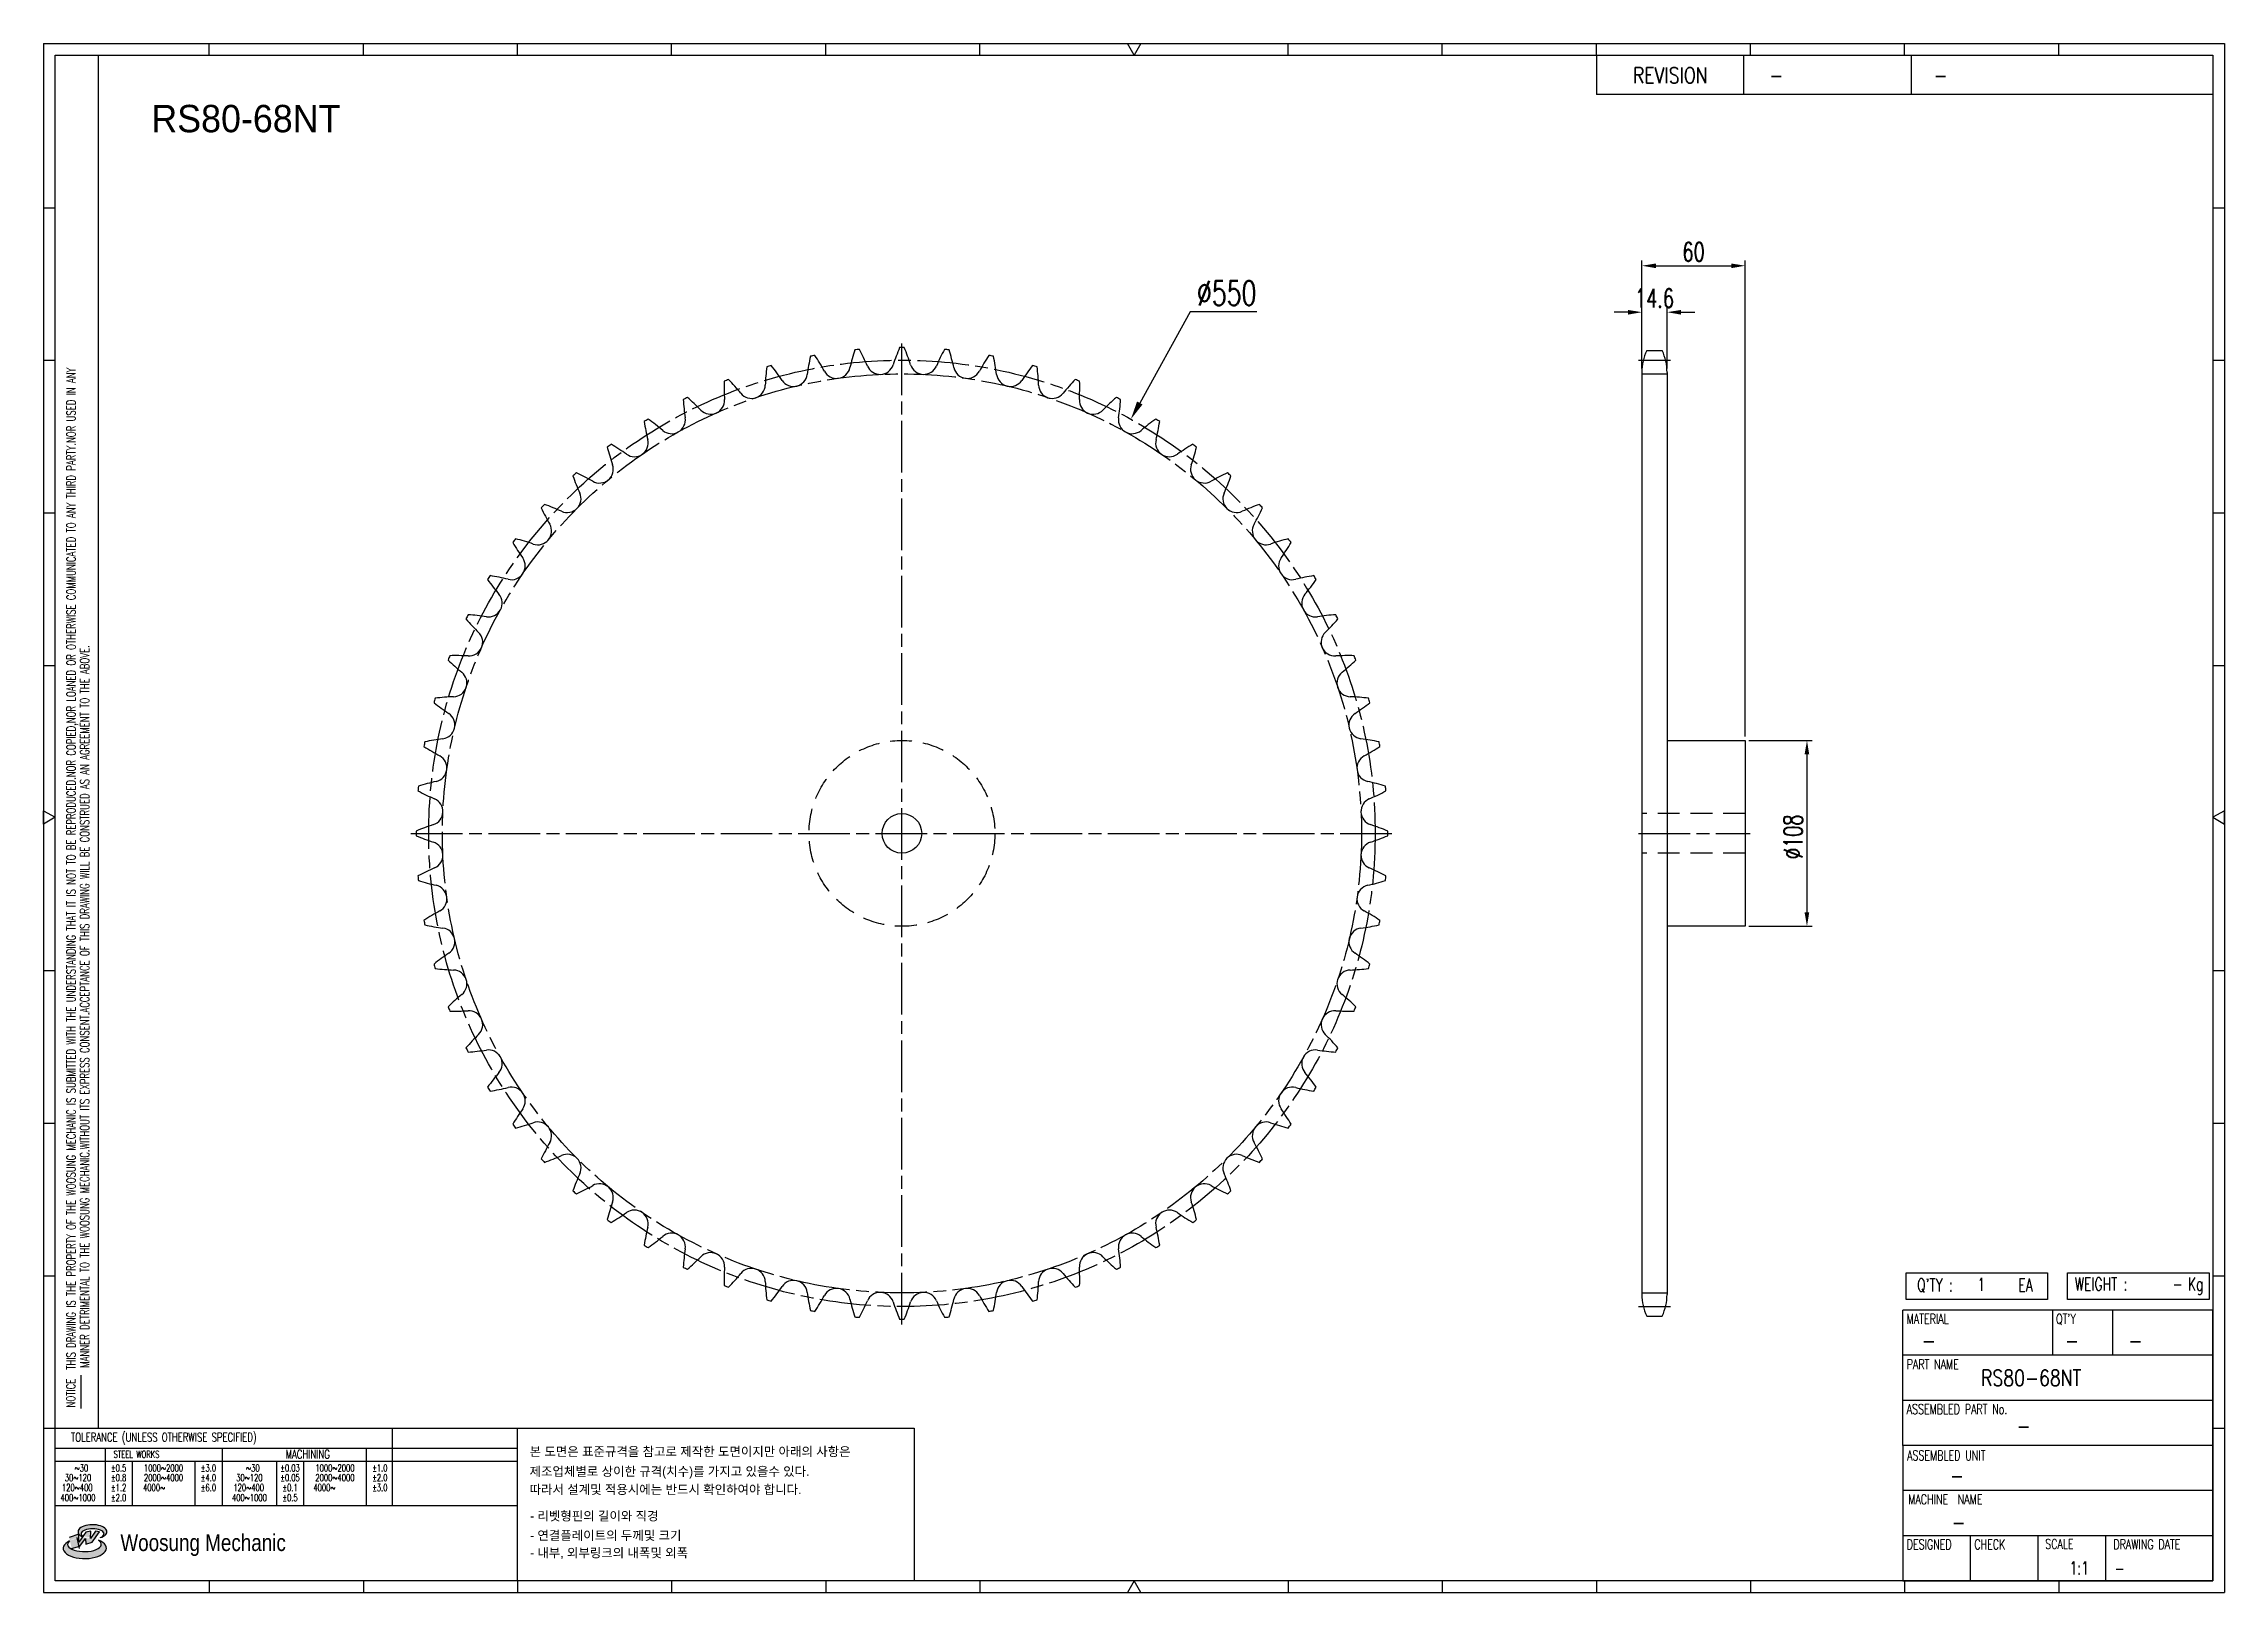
# Model space of a CAD drawing. Header units: millimetres. Extents: x 26814 to 28081, y 33 to 933.
import ezdxf
from ezdxf.enums import TextEntityAlignment as Align

# ---------------------------------------------------------------- set-up
doc = ezdxf.new("R2010")
doc.units = ezdxf.units.MM
for name, pattern in [('AM_ISO08W050', [18, 12, -1.5, 3, -1.5]), ('AM_ISO08W050x2', [9, 6, -0.75, 1.5, -0.75]), ('HIDDEN', [9.525, 6.35, -3.175])]:
    doc.linetypes.add(name, pattern=pattern)
doc.layers.get('Defpoints').update_dxf_attribs({"color": 80})
doc.layers.add('CL2', color=4, linetype='AM_ISO08W050', lineweight=25)
for name, color, linetype in [('HL', 2, 'HIDDEN'), ('LOGO', 7, 'Continuous'), ('S-DIM', 7, 'Continuous'), ('TITLE', 7, 'Continuous')]:
    doc.layers.add(name, color=color, linetype=linetype)
doc.styles.add('HAN', font='ROMANS.shx', dxfattribs={"width": 0.7, "bigfont": 'whgtxt.shx'})
doc.styles.add('HKD_ST2', font='romans.shx', dxfattribs={"width": 0.7, "height": 4, "bigfont": '@extfont2.shx'})
doc.styles.add('HSG', font='SIMPLEX.shx', dxfattribs={"width": 0.7, "bigfont": 'HSG.shx'})
doc.styles.add('MtXpl_', font='Gulim.ttf')
doc.styles.add('SLDTEXTSTYLE4', font='arial.ttf', dxfattribs={"width": 0.8})
doc.dimstyles.new('APP23', dxfattribs={"dimscale": 4.5, "dimtxt": 2.4, "dimasz": 1.8, "dimexe": 0.7, "dimexo": 0.5, "dimgap": 0.6, "dimtad": 1, "dimtoh": 1, "dimdec": 1, "dimrnd": 0.01, "dimzin": 9, "dimdsep": 46, "dimtxsty": 'HSG', "dimcen": 0, "dimclrd": 1, "dimclre": 1, "dimclrt": 256, "dimazin": 2, "dimtp": 1, "dimtm": 1, "dimtfac": 0.5, "dimtdec": 1, "dimtix": 1, "dimtofl": 0, "dimtmove": 0, "dimatfit": 3, "dimfxl": 0, "dimtvp": 1, "dimtolj": 2, "dimlwd": -1, "dimlwe": -1, "dimarcsym": 0})
doc.dimstyles.new('APP28', dxfattribs={"dimscale": 6, "dimtxt": 2.4, "dimasz": 1.8, "dimexe": 0.7, "dimexo": 0.5, "dimgap": 0.6, "dimtad": 1, "dimtoh": 1, "dimdec": 1, "dimrnd": 0.01, "dimzin": 9, "dimdsep": 46, "dimtxsty": 'HSG', "dimcen": 0, "dimclrd": 1, "dimclre": 1, "dimclrt": 256, "dimazin": 2, "dimtp": 1, "dimtm": 1, "dimtfac": 0.5, "dimtdec": 1, "dimtofl": 0, "dimtmove": 0, "dimatfit": 3, "dimfxl": 0, "dimtvp": 1, "dimtolj": 2, "dimlwd": -1, "dimlwe": -1, "dimarcsym": 0})

# ---------------------------------------------------------------- blocks, each defined once
blk = doc.blocks.new('MASTER')
at = {"layer": 'LOGO'}
h = blk.add_hatch(color=10, dxfattribs=at)
h.paths.add_polyline_path([(1.544, 35.177), (1.554, 34.966), (1.779, 35.034), (2.054, 35.422), (1.908, 35.446), (1.728, 35.167), (1.741, 35.439), (1.547, 35.405), (1.292, 35.041), (1.295, 35.33), (0.943, 35.208), (1.03, 34.8), (1.336, 34.885)])
edge = h.paths.add_edge_path()
edge.add_ellipse((1.795, 35.421), major_axis=(-0.53, 0), ratio=0.487785, start_angle=122.36065, end_angle=403.39574)
edge.add_line((1.411, 35.244), (1.419, 35.261))
edge.add_ellipse((1.798, 35.344), major_axis=(-0.423, 0), ratio=0.444396, start_angle=131.58977, end_angle=386.19408, ccw=False)
edge = h.paths.add_edge_path()
edge.add_ellipse((1.512, 34.815), major_axis=(-0.793, 0), ratio=0.480113, start_angle=314.67633, end_angle=590.85213)
edge.add_ellipse((1.501, 34.958), major_axis=(-0.62, 0), ratio=0.43311, start_angle=331.7024, end_angle=574.42495, ccw=False)
at = {"color": 140}
for p, q in [((0, 90.118), (80.15, 90.118)), ((0, 90.118), (0, 33.191)), ((80.15, 90.118), (80.15, 33.191)), ((57.068, 89.693), (57.068, 88.246)), ((62.47, 89.693), (62.47, 88.246)), ((68.635, 89.693), (68.635, 88.246)), ((79.725, 88.246), (57.068, 88.246)), ((68.449, 43.961), (68.449, 44.936)), ((68.449, 44.936), (73.654, 44.936)), ((73.654, 44.936), (73.654, 43.961)), ((74.39, 43.961), (74.39, 44.936)), ((74.39, 44.936), (79.595, 44.936)), ((79.595, 44.936), (79.595, 43.961)), ((68.336, 38.59), (68.336, 43.563)), ((79.725, 43.563), (68.336, 43.563)), ((73.654, 43.961), (68.449, 43.961)), ((73.827, 43.563), (73.827, 41.905)), ((79.595, 43.961), (74.39, 43.961)), ((76.037, 43.563), (76.037, 41.905)), ((79.725, 38.59), (79.725, 43.563)), ((79.725, 41.905), (68.336, 41.905)), ((79.725, 40.248), (68.336, 40.248)), ((68.336, 38.59), (68.336, 33.616)), ((79.725, 38.59), (68.336, 38.59)), ((79.725, 33.616), (79.725, 38.59)), ((79.725, 36.932), (68.336, 36.932)), ((79.725, 35.274), (68.336, 35.274)), ((70.822, 33.616), (70.822, 35.274)), ((73.309, 33.616), (73.309, 35.274)), ((75.796, 33.616), (75.796, 35.274)), ((0, 33.191), (80.15, 33.191)), ((68.336, 33.616), (79.725, 33.616))]:
    blk.add_line(p, q, dxfattribs=at)
for p, q in [((6.089, 89.693), (6.089, 90.118)), ((11.753, 89.693), (11.753, 90.118)), ((17.418, 89.693), (17.418, 90.118)), ((23.082, 89.693), (23.082, 90.118)), ((28.746, 89.693), (28.746, 90.118)), ((34.411, 89.693), (34.411, 90.118)), ((45.739, 89.693), (45.739, 90.118)), ((51.404, 89.693), (51.404, 90.118)), ((57.068, 89.693), (57.068, 90.118)), ((62.732, 89.693), (62.732, 90.118)), ((68.397, 89.693), (68.397, 90.118)), ((74.061, 89.693), (74.061, 90.118)), ((0, 84.085), (0.425, 84.085)), ((79.725, 84.085), (80.15, 84.085)), ((0, 78.478), (0.425, 78.478)), ((79.725, 78.478), (80.15, 78.478)), ((0, 72.87), (0.425, 72.87)), ((79.725, 72.87), (80.15, 72.87)), ((0, 67.262), (0.425, 67.262)), ((79.725, 67.262), (80.15, 67.262)), ((0, 56.047), (0.425, 56.047)), ((79.725, 56.047), (80.15, 56.047)), ((0, 50.439), (0.425, 50.439)), ((79.725, 50.439), (80.15, 50.439)), ((0, 44.832), (0.425, 44.832)), ((79.725, 44.832), (80.15, 44.832)), ((1.377, 39.947), (1.377, 41.174)), ((0, 39.224), (0.425, 39.224)), ((79.725, 39.224), (80.15, 39.224)), ((6.089, 33.616), (6.089, 33.191)), ((11.753, 33.616), (11.753, 33.191)), ((17.418, 33.616), (17.418, 33.191)), ((23.082, 33.616), (23.082, 33.191)), ((28.746, 33.616), (28.746, 33.191)), ((34.411, 33.616), (34.411, 33.191)), ((45.739, 33.616), (45.739, 33.191)), ((51.404, 33.616), (51.404, 33.191)), ((57.068, 33.616), (57.068, 33.191)), ((62.732, 33.616), (62.732, 33.191)), ((68.397, 33.616), (68.397, 33.191)), ((74.061, 33.616), (74.061, 33.191))]:
    blk.add_line(p, q)
at = {"color": 2}
for p, q in [((2.017, 39.224), (2.017, 89.693)), ((0.425, 39.224), (17.418, 39.224)), ((0.425, 38.487), (17.418, 38.487)), ((2.257, 38.487), (2.257, 36.382)), ((6.557, 38.5), (6.557, 36.382)), ((11.857, 38.487), (11.857, 36.382)), ((12.816, 39.224), (12.816, 36.382)), ((17.418, 33.616), (17.418, 39.224)), ((0.425, 38.012), (17.418, 38.012)), ((3.257, 38.012), (3.257, 36.382)), ((5.557, 38.012), (5.557, 36.382)), ((8.557, 38.012), (8.557, 36.382)), ((9.557, 38.026), (9.557, 36.382)), ((0.425, 36.382), (17.418, 36.382))]:
    blk.add_line(p, q, dxfattribs=at)
for points in [[(40.075, 89.693), (39.83, 90.118), (40.32, 90.118)], [(0.425, 61.679), (0, 61.433), (0, 61.924)], [(79.725, 61.679), (80.15, 61.433), (80.15, 61.924)], [(40.075, 33.616), (39.83, 33.191), (40.32, 33.191)]]:
    blk.add_lwpolyline(points, close=True)
at = {"color": 140}
blk.add_lwpolyline([(0.425, 89.693), (79.725, 89.693), (79.725, 33.616), (0.425, 33.616)], close=True, dxfattribs=at)
at = {"layer": 'LOGO'}
for p, q in [((1.295, 35.33), (0.943, 35.208)), ((1.547, 35.405), (1.292, 35.041)), ((1.292, 35.041), (1.295, 35.33)), ((1.741, 35.439), (1.547, 35.405)), ((1.908, 35.446), (1.728, 35.167)), ((1.728, 35.167), (1.741, 35.439)), ((1.779, 35.034), (2.054, 35.422)), ((2.054, 35.422), (1.908, 35.446)), ((1.03, 34.8), (1.336, 34.885)), ((1.224, 35.208), (1.311, 34.8)), ((1.224, 35.208), (1.224, 35.208)), ((1.336, 34.885), (1.544, 35.177)), ((1.419, 35.261), (1.411, 35.244)), ((1.544, 35.177), (1.554, 34.966)), ((1.554, 34.966), (1.779, 35.034))]:
    blk.add_line(p, q, dxfattribs=at)
for centre, major_axis, ratio, start_param, end_param in [((1.795, 35.421), (-0.53, 0), 0.487785, 2.135596, 7.040584), ((1.798, 35.344), (-0.423, 0), 0.444396, 2.296675, 6.740358), ((1.512, 34.815), (-0.793, 0), 0.480113, 5.492138, 10.312315), ((1.501, 34.958), (-0.62, 0), 0.43311, 5.789299, 10.025607)]:
    blk.add_ellipse(centre, major_axis=major_axis, ratio=ratio, start_param=start_param, end_param=end_param, dxfattribs=at)
for s, height, style, width, p in [('REVISION', 0.5806, 'HAN', 0.8, (58.415, 88.664)), ('-', 0.581, 'HAN', 0.8, (63.426, 88.664)), ('-', 0.581, 'HAN', 0.8, (69.468, 88.664)), ("Q'TY : ", 0.4746, 'HKD_ST2', 0.7, (68.857, 44.253)), ('1', 0.475, 'HKD_ST2', 0.7, (71.071, 44.275)), ('EA', 0.4746, 'HKD_ST2', 0.7, (72.578, 44.253)), ('WEIGHT : ', 0.4746, 'HKD_ST2', 0.7, (74.65, 44.286)), ('Kg', 0.4746, 'HKD_ST2', 0.7, (78.807, 44.286)), ('-', 0.581, 'HAN', 0.8, (69.029, 42.157)), ('-', 0.581, 'HAN', 0.8, (74.289, 42.157)), ('-', 0.581, 'HAN', 0.8, (76.623, 42.157)), ('-', 0.581, 'HAN', 0.8, (72.515, 39.013)), ('-', 0.581, 'HAN', 0.8, (70.067, 37.189)), ('-', 0.581, 'HAN', 0.8, (70.126, 35.48)), ('1:1', 0.4746, 'HKD_ST2', 0.7, (74.458, 33.848)), ('-', 0.475, 'HKD_ST2', 0.7, (76.112, 33.837))]:
    blk.add_text(s, height=height, dxfattribs=dict(style=style, width=width)).set_placement(p)
at = {"color": 6, "style": 'HKD_ST2', "width": 0.7}
for s, p in [(' THIS DRAWING IS THE PROPERTY OF THE WOOSUNG MECHANIC IS SUBMITTED WITH THE UNDERSTANDING THAT IT IS NOT TO BE REPRODUCED.NOR COPIED,NOR LOANED OR OTHERWISE COMMUNICATED TO ANY THIRD PARTY.NOR USED IN ANY', (1.173, 41.217)), ('MANNER DETRIMENTAL TO THE WOOSUNG MECHANIC.WITHOUT ITS EXPRESS CONSENT.ACCEPTANCE OF THIS DRAWING WILL BE CONSTRUED AS AN AGREEMENT TO THE ABOVE.', (1.672, 41.447))]:
    blk.add_text(s, height=0.326266, rotation=90, dxfattribs=at).set_placement(p)
at = {"style": 'HKD_ST2', "width": 0.7}
blk.add_text('-', height=0.475, dxfattribs=at).set_placement((78.613, 44.286), align=Align.RIGHT)
at = {"color": 254, "style": 'HKD_ST2', "width": 0.7}
for s, height, p in [('MATERIAL', 0.3651, (68.474, 43.425)), ("QT'Y", 0.3651, (73.965, 43.425)), ('PART NAME', 0.3651, (68.474, 41.756)), ('ASSEMBLED PART No.', 0.36511, (68.474, 40.109)), ('ASSEMBLED UNIT', 0.36511, (68.49, 38.408)), ('MACHINE  NAME', 0.36511, (68.532, 36.794)), ('DESIGNED', 0.3651, (68.474, 35.136)), ('CHECK', 0.3651, (70.961, 35.136)), ('SCALE', 0.3651, (73.566, 35.153)), ('DRAWING DATE', 0.36511, (76.071, 35.141))]:
    blk.add_text(s, height=height, dxfattribs=at).set_placement(p, align=Align.TOP_LEFT)
at = {"style": 'HKD_ST2', "width": 0.7}
blk.add_text('NOTICE', height=0.3263, rotation=90, dxfattribs=at).set_placement((1.163, 39.988))
blk.add_text('TOLERANCE (UNLESS OTHERWISE SPECIFIED)', height=0.32627, dxfattribs=at).set_placement((4.417, 38.896), align=Align.MIDDLE_CENTER)
at = {"color": 4, "style": 'HKD_ST2', "width": 0.7}
for s, height, p in [('%%12630', 0.261, (1.389, 37.762)), ('1000%%1262000', 0.26101, (4.407, 37.762)), ('%%12630', 0.261, (7.689, 37.762)), ('1000%%1262000', 0.26101, (10.707, 37.762)), ('120%%126400', 0.26101, (1.237, 37.045)), ('30%%126120', 0.261, (1.263, 37.411)), ('4000%%126', 0.261, (4.061, 37.045)), ('2000%%1264000', 0.26101, (4.407, 37.411)), ('120%%126400', 0.26101, (7.537, 37.045)), ('30%%126120', 0.261, (7.563, 37.411)), ('4000%%126', 0.261, (10.321, 37.045)), ('2000%%1264000', 0.26101, (10.707, 37.411)), ('400%%1261000', 0.26101, (1.263, 36.67)), ('400%%1261000', 0.26101, (7.563, 36.67))]:
    blk.add_text(s, height=height, dxfattribs=at).set_placement(p, align=Align.MIDDLE_CENTER)
for s, height, p in [('%%P0.5', 0.261, (2.757, 37.762)), ('STEEL WORKS', 0.26101, (3.416, 38.268)), ('%%P3.0', 0.261, (6.057, 37.762)), ('%%P0.03', 0.261, (9.057, 37.762)), ('MACHINING', 0.3263, (9.707, 38.27)), ('%%P1.0', 0.261, (12.357, 37.762)), ('%%P0.8', 0.261, (2.757, 37.411)), ('%%P1.2', 0.261, (2.757, 37.045)), ('%%P4.0', 0.261, (6.057, 37.411)), ('%%P6.0', 0.261, (6.057, 37.045)), ('%%P0.05', 0.261, (9.057, 37.411)), ('%%P0.1', 0.261, (9.057, 37.045)), ('%%P2.0', 0.261, (12.357, 37.411)), ('%%P3.0', 0.261, (12.357, 37.045)), ('%%P2.0', 0.261, (2.757, 36.67)), ('%%P0.5', 0.261, (9.057, 36.67))]:
    blk.add_text(s, height=height, dxfattribs=at).set_placement(p, align=Align.MIDDLE)
at = {"color": 1, "style": 'SLDTEXTSTYLE4', "width": 0.8}
blk.add_text('Woosung Mechanic', height=0.61957, dxfattribs=at).set_placement((2.822, 34.711))
blk = doc.blocks.new('*D3')
at = {"layer": 'Defpoints', "color": 0, "transparency": 16777216}
for p in [(27757.6, 776.6), (27743, 741.6), (27757.6, 741.6)]:
    blk.add_point(p, dxfattribs=at)
at = {"layer": 'S-DIM', "color": 1, "transparency": 16777216}
for p, q in [((27734.9, 776.6), (27726.8, 776.6)), ((27743, 743.9), (27743, 779.7)), ((27757.6, 743.9), (27757.6, 779.7)), ((27765.7, 776.6), (27773.8, 776.6))]:
    blk.add_line(p, q, dxfattribs=at)
for points in [[(27734.9, 777.9), (27734.9, 775.2), (27743, 776.6)], [(27765.7, 777.9), (27765.7, 775.2), (27757.6, 776.6)]]:
    blk.add_solid(points, dxfattribs=at)
at = {"layer": 'S-DIM', "transparency": 16777216, "insert": (27750.3, 784.7), "char_height": 10.8, "attachment_point": 5, "style": 'HSG'}
blk.add_mtext('\\A2;14.6', dxfattribs=at)
blk = doc.blocks.new('*D4')
at = {"layer": 'Defpoints', "color": 0, "transparency": 16777216}
for p in [(27803, 803.6), (27743, 741.6), (27803, 527.7)]:
    blk.add_point(p, dxfattribs=at)
at = {"layer": 'S-DIM', "color": 1, "transparency": 16777216}
for p, q in [((27743, 743.9), (27743, 806.7)), ((27751.1, 803.6), (27794.9, 803.6)), ((27803, 530), (27803, 806.7))]:
    blk.add_line(p, q, dxfattribs=at)
for points in [[(27751.1, 804.9), (27751.1, 802.2), (27743, 803.6)], [(27794.9, 804.9), (27794.9, 802.2), (27803, 803.6)]]:
    blk.add_solid(points, dxfattribs=at)
at = {"layer": 'S-DIM', "transparency": 16777216, "insert": (27773, 811.7), "char_height": 10.8, "attachment_point": 5, "style": 'HSG'}
blk.add_mtext('\\A2;60', dxfattribs=at)
blk = doc.blocks.new('*D5')
at = {"layer": 'Defpoints', "color": 0, "transparency": 16777216}
for p in [(27446, 714.4), (27180, 233)]:
    blk.add_point(p, dxfattribs=at)
at = {"layer": 'S-DIM', "color": 1, "transparency": 16777216}
for p, q in [((27480.5, 776.9), (27451.2, 723.8)), ((27519.2, 776.9), (27480.5, 776.9))]:
    blk.add_line(p, q, dxfattribs=at)
blk.add_solid([(27449.6, 724.7), (27452.8, 723), (27446, 714.4)], dxfattribs=at)
at = {"layer": 'S-DIM', "transparency": 16777216, "insert": (27501.7, 787.7), "char_height": 14.4, "attachment_point": 5, "style": 'HSG'}
blk.add_mtext('\\A2;∅550', dxfattribs=at)
blk = doc.blocks.new('*D2')
at = {"layer": 'Defpoints', "color": 0, "transparency": 16777216}
for p in [(27803, 527.7), (27803, 419.7), (27838.9, 419.7)]:
    blk.add_point(p, dxfattribs=at)
at = {"layer": 'S-DIM', "color": 1, "transparency": 16777216}
for p, q in [((27805.2, 527.7), (27842, 527.7)), ((27838.9, 519.6), (27838.9, 427.8)), ((27805.2, 419.7), (27842, 419.7))]:
    blk.add_line(p, q, dxfattribs=at)
for points in [[(27837.5, 519.6), (27840.2, 519.6), (27838.9, 527.7)], [(27837.5, 427.8), (27840.2, 427.8), (27838.9, 419.7)]]:
    blk.add_solid(points, dxfattribs=at)
at = {"layer": 'S-DIM', "transparency": 16777216, "insert": (27830.8, 471.7), "char_height": 10.8, "attachment_point": 5, "rotation": 90, "style": 'HSG'}
blk.add_mtext('\\A2;%%c108', dxfattribs=at)

msp = doc.modelspace()

# ---------------------------------------------------------------- linework, layer by layer
for p, q in [((27745.78, 754.3), (27754.78, 754.3)), ((27742.98, 741.6), (27742.98, 205.81)), ((27757.58, 741.6), (27757.58, 205.81)), ((27757.58, 527.71), (27802.98, 527.71)), ((27802.98, 527.71), (27802.98, 419.71)), ((27802.98, 419.71), (27757.58, 419.71)), ((27745.78, 193.11), (27754.78, 193.11))]:
    msp.add_line(p, q)
at = {"color": 140}
msp.add_lwpolyline([(27089.59, 128), (27320.11, 128), (27320.11, 39.33), (27089.59, 39.33)], close=True, dxfattribs=at)
msp.add_circle((27312.97, 473.71), 11.5)
for centre, radius, start, end in [((27390.21, 723.19), 133.39, 167.98429, 172.57353), ((27312.97, 473.71), 282.32, 100.3102, 100.86627), ((27150.81, 678.44), 133.39, 28.60294, 33.19218), ((27412.9, 715), 133.39, 162.69017, 167.27941), ((27312.97, 473.71), 282.32, 95.01608, 95.57215), ((27170.39, 692.53), 133.39, 23.30882, 27.89806), ((27434.74, 704.75), 133.39, 157.39605, 161.98529), ((27312.97, 473.71), 282.32, 89.72196, 90.27804), ((27191.19, 704.75), 133.39, 18.01471, 22.60395), ((27455.54, 692.53), 133.39, 152.10194, 156.69118), ((27312.97, 473.71), 282.32, 84.42785, 84.98392), ((27213.03, 715), 133.39, 12.72059, 17.30983), ((27475.12, 678.44), 133.39, 146.80782, 151.39706), ((27312.97, 473.71), 282.32, 79.13373, 79.6898), ((27235.72, 723.19), 133.39, 7.42647, 12.01571), ((27773.18, 741.6), 30.2, 155.13196, 180), ((27727.38, 741.6), 30.2, 0, 24.86804), ((27343.06, 733.14), 133.39, 178.57252, 183.16176), ((27312.97, 473.71), 282.32, 110.89843, 111.45451), ((27115.95, 645.16), 133.39, 39.19118, 43.78042), ((27366.87, 729.25), 133.39, 173.27841, 177.86765), ((27312.97, 473.71), 282.32, 105.60432, 106.16039), ((27132.61, 662.6), 133.39, 33.89706, 38.4863), ((27249.99, 741.47), 8.02, 213.89706, 352.57353), ((27274.96, 746.14), 8.02, 208.60294, 347.27941), ((27300.26, 748.48), 8.02, 203.30882, 341.98529), ((27325.67, 748.48), 8.02, 198.01471, 336.69118), ((27350.97, 746.14), 8.02, 192.72059, 331.39706), ((27375.94, 741.47), 8.02, 187.42647, 326.10294), ((27493.32, 662.6), 133.39, 141.5137, 146.10294), ((27312.97, 473.71), 282.32, 73.83961, 74.39568), ((27259.07, 729.25), 133.39, 2.13235, 6.72159), ((27509.98, 645.16), 133.39, 136.21958, 140.80882), ((27312.97, 473.71), 282.32, 68.54549, 69.10157), ((27282.88, 733.14), 133.39, 356.83824, 1.42748), ((27312.97, 473.71), 282.32, 116.19255, 116.74862), ((27318.99, 734.81), 133.39, 183.86664, 188.45588), ((27100.97, 626.25), 133.39, 44.48529, 49.07453), ((27201.86, 725.34), 8.02, 224.48529, 3.16176), ((27225.55, 734.52), 8.02, 219.19118, 357.86765), ((27400.38, 734.52), 8.02, 182.13235, 320.80882), ((27424.07, 725.34), 8.02, 176.83824, 315.51471), ((27524.96, 626.25), 133.39, 130.92547, 135.51471), ((27312.97, 473.71), 282.32, 63.25138, 63.80745), ((27306.94, 734.81), 133.39, 351.54412, 356.13336), ((27312.97, 473.71), 282.32, 121.48667, 122.04274), ((27294.87, 734.25), 133.39, 189.16076, 193.75), ((27087.8, 606.04), 133.39, 49.77941, 54.36865), ((27179.12, 714.01), 8.02, 229.77941, 8.45588), ((27446.82, 714.01), 8.02, 171.54412, 310.22059), ((27538.13, 606.04), 133.39, 125.63135, 130.22059), ((27312.97, 473.71), 282.32, 57.95726, 58.51333), ((27331.06, 734.25), 133.39, 346.25, 350.83924), ((27312.97, 473.71), 282.32, 126.78079, 127.33686), ((27270.91, 731.47), 133.39, 194.45488, 199.04412), ((27076.55, 584.7), 133.39, 55.07353, 59.66277), ((27157.51, 700.64), 8.02, 235.07353, 13.75), ((27468.42, 700.64), 8.02, 166.25, 304.92647), ((27549.38, 584.7), 133.39, 120.33723, 124.92647), ((27355.02, 731.47), 133.39, 340.95588, 345.54512), ((27312.97, 473.71), 282.32, 52.66314, 53.21921), ((27137.24, 685.33), 8.02, 240.36765, 19.04412), ((27488.69, 685.33), 8.02, 160.95588, 299.63235), ((27312.97, 473.71), 282.32, 132.0749, 132.63098), ((27247.31, 726.49), 133.39, 199.74899, 204.33824), ((27067.32, 562.41), 133.39, 60.36765, 64.95689), ((27558.61, 562.41), 133.39, 115.04311, 119.63235), ((27378.63, 726.49), 133.39, 335.66176, 340.25101), ((27312.97, 473.71), 282.32, 47.36902, 47.9251), ((27312.97, 473.71), 282.32, 137.36902, 137.9251), ((27224.26, 719.35), 133.39, 205.04311, 209.63235), ((27060.18, 539.36), 133.39, 65.66176, 70.25101), ((27118.46, 668.21), 8.02, 245.66176, 24.33824), ((27507.47, 668.21), 8.02, 155.66176, 294.33824), ((27565.75, 539.36), 133.39, 109.74899, 114.33824), ((27401.67, 719.35), 133.39, 330.36765, 334.95689), ((27312.97, 473.71), 282.32, 42.0749, 42.63098), ((27101.35, 649.43), 8.02, 250.95588, 29.63235), ((27524.59, 649.43), 8.02, 150.36765, 289.04412), ((27086.03, 629.16), 8.02, 256.25, 34.92647), ((27312.97, 473.71), 282.32, 142.66314, 143.21921), ((27201.98, 710.12), 133.39, 210.33723, 214.92647), ((27055.2, 515.76), 133.39, 70.95588, 75.54512), ((27570.73, 515.76), 133.39, 104.45488, 109.04412), ((27539.9, 629.16), 8.02, 145.07353, 283.75), ((27423.96, 710.12), 133.39, 325.07353, 329.66277), ((27312.97, 473.71), 282.32, 36.78079, 37.33686), ((27312.97, 473.71), 282.32, 147.95726, 148.51333), ((27180.64, 698.87), 133.39, 215.63135, 220.22059), ((27052.42, 491.8), 133.39, 76.25, 80.83924), ((27573.51, 491.8), 133.39, 99.16076, 103.75), ((27445.3, 698.87), 133.39, 319.77941, 324.36865), ((27312.97, 473.71), 282.32, 31.48667, 32.04274), ((27072.66, 607.56), 8.02, 261.54412, 40.22059), ((27553.27, 607.56), 8.02, 139.77941, 278.45588), ((27312.97, 473.71), 282.32, 153.25138, 153.80745), ((27160.43, 685.7), 133.39, 220.92547, 225.51471), ((27051.87, 467.68), 133.39, 81.54412, 86.13336), ((27574.07, 467.68), 133.39, 93.86664, 98.45588), ((27465.51, 685.7), 133.39, 314.48529, 319.07453), ((27312.97, 473.71), 282.32, 26.19255, 26.74862), ((27061.33, 584.81), 8.02, 266.83824, 45.51471), ((27564.6, 584.81), 8.02, 134.48529, 273.16176), ((27312.97, 473.71), 282.32, 158.54549, 159.10157), ((27141.52, 670.72), 133.39, 226.21958, 230.80882), ((27053.54, 443.62), 133.39, 86.83824, 91.42748), ((27572.4, 443.62), 133.39, 88.57252, 93.16176), ((27484.42, 670.72), 133.39, 309.19118, 313.78042), ((27312.97, 473.71), 282.32, 20.89843, 21.45451), ((27052.16, 561.12), 8.02, 272.13235, 50.80882), ((27573.78, 561.12), 8.02, 129.19118, 267.86765), ((27312.97, 473.71), 282.32, 163.83961, 164.39568), ((27124.07, 654.06), 133.39, 231.5137, 236.10294), ((27057.42, 419.81), 133.39, 92.13235, 96.72159), ((27568.52, 419.81), 133.39, 83.27841, 87.86765), ((27501.86, 654.06), 133.39, 303.89706, 308.4863), ((27312.97, 473.71), 282.32, 15.60432, 16.16039), ((27045.2, 536.68), 8.02, 277.42647, 56.10294), ((27580.73, 536.68), 8.02, 123.89706, 262.57353), ((27312.97, 473.71), 282.32, 169.13373, 169.6898), ((27108.23, 635.86), 133.39, 236.80782, 241.39706), ((27063.48, 396.46), 133.39, 97.42647, 102.01571), ((27562.45, 396.46), 133.39, 77.98429, 82.57353), ((27517.7, 635.86), 133.39, 298.60294, 303.19218), ((27312.97, 473.71), 282.32, 10.3102, 10.86627), ((27040.53, 511.71), 8.02, 282.72059, 61.39706), ((27585.4, 511.71), 8.02, 118.60294, 257.27941), ((27312.97, 473.71), 282.32, 174.42785, 174.98392), ((27094.15, 616.28), 133.39, 242.10194, 246.69118), ((27071.67, 373.77), 133.39, 102.72059, 107.30983), ((27554.26, 373.77), 133.39, 72.69017, 77.27941), ((27531.79, 616.28), 133.39, 293.30882, 297.89806), ((27312.97, 473.71), 282.32, 5.01608, 5.57215), ((27038.19, 486.41), 8.02, 288.01471, 66.69118), ((27587.74, 486.41), 8.02, 113.30882, 251.98529), ((27081.92, 351.93), 133.39, 108.01471, 112.60395), ((27312.97, 473.71), 282.32, 179.72196, 180.27804), ((27081.92, 595.48), 133.39, 247.39605, 251.98529), ((27544.01, 351.93), 133.39, 67.39605, 71.98529), ((27544.01, 595.48), 133.39, 288.01471, 292.60395), ((27312.97, 473.71), 282.32, 359.72196, 0.27804), ((27038.19, 461), 8.02, 293.30882, 71.98529), ((27587.74, 461), 8.02, 108.01471, 246.69118), ((27094.15, 331.13), 133.39, 113.30882, 117.89806), ((27312.97, 473.71), 282.32, 185.01608, 185.57215), ((27071.67, 573.64), 133.39, 252.69017, 257.27941), ((27554.26, 573.64), 133.39, 282.72059, 287.30983), ((27531.79, 331.13), 133.39, 62.10194, 66.69118), ((27312.97, 473.71), 282.32, 354.42785, 354.98392), ((27040.53, 435.7), 8.02, 298.60294, 77.27941), ((27585.4, 435.7), 8.02, 102.72059, 241.39706), ((27108.23, 311.55), 133.39, 118.60294, 123.19218), ((27312.97, 473.71), 282.32, 190.3102, 190.86627), ((27063.48, 550.95), 133.39, 257.98429, 262.57353), ((27045.2, 410.73), 8.02, 303.89706, 82.57353), ((27580.73, 410.73), 8.02, 97.42647, 236.10294), ((27562.45, 550.95), 133.39, 277.42647, 282.01571), ((27517.7, 311.55), 133.39, 56.80782, 61.39706), ((27312.97, 473.71), 282.32, 349.13373, 349.6898), ((27124.07, 293.35), 133.39, 123.89706, 128.4863), ((27312.97, 473.71), 282.32, 195.60432, 196.16039), ((27057.42, 527.6), 133.39, 263.27841, 267.86765), ((27052.16, 386.29), 8.02, 309.19118, 87.86765), ((27573.78, 386.29), 8.02, 92.13235, 230.80882), ((27568.52, 527.6), 133.39, 272.13235, 276.72159), ((27501.86, 293.35), 133.39, 51.5137, 56.10294), ((27312.97, 473.71), 282.32, 343.83961, 344.39568), ((27141.52, 276.69), 133.39, 129.19118, 133.78042), ((27312.97, 473.71), 282.32, 200.89843, 201.45451), ((27053.54, 503.8), 133.39, 268.57252, 273.16176), ((27061.33, 362.6), 8.02, 314.48529, 93.16176), ((27564.6, 362.6), 8.02, 86.83824, 225.51471), ((27572.4, 503.8), 133.39, 266.83824, 271.42748), ((27484.42, 276.69), 133.39, 46.21958, 50.80882), ((27312.97, 473.71), 282.32, 338.54549, 339.10157), ((27160.43, 261.71), 133.39, 134.48529, 139.07453), ((27465.51, 261.71), 133.39, 40.92547, 45.51471), ((27312.97, 473.71), 282.32, 206.19255, 206.74862), ((27051.87, 479.73), 133.39, 273.86664, 278.45588), ((27072.66, 339.86), 8.02, 319.77941, 98.45588), ((27553.27, 339.86), 8.02, 81.54412, 220.22059), ((27574.07, 479.73), 133.39, 261.54412, 266.13336), ((27312.97, 473.71), 282.32, 333.25138, 333.80745), ((27180.64, 248.54), 133.39, 139.77941, 144.36865), ((27445.3, 248.54), 133.39, 35.63135, 40.22059), ((27312.97, 473.71), 282.32, 211.48667, 212.04274), ((27052.42, 455.61), 133.39, 279.16076, 283.75), ((27086.03, 318.25), 8.02, 325.07353, 103.75), ((27539.9, 318.25), 8.02, 76.25, 214.92647), ((27573.51, 455.61), 133.39, 256.25, 260.83924), ((27312.97, 473.71), 282.32, 327.95726, 328.51333), ((27201.98, 237.29), 133.39, 145.07353, 149.66277), ((27312.97, 473.71), 282.32, 216.78079, 217.33686), ((27055.2, 431.65), 133.39, 284.45488, 289.04412), ((27101.35, 297.98), 8.02, 330.36765, 109.04412), ((27524.59, 297.98), 8.02, 70.95588, 209.63235), ((27570.73, 431.65), 133.39, 250.95588, 255.54512), ((27423.96, 237.29), 133.39, 30.33723, 34.92647), ((27312.97, 473.71), 282.32, 322.66314, 323.21921), ((27224.26, 228.06), 133.39, 150.36765, 154.95689), ((27401.67, 228.06), 133.39, 25.04311, 29.63235), ((27312.97, 473.71), 282.32, 222.0749, 222.63098), ((27060.18, 408.05), 133.39, 289.74899, 294.33824), ((27118.46, 279.2), 8.02, 335.66176, 114.33824), ((27507.47, 279.2), 8.02, 65.66176, 204.33824), ((27565.75, 408.05), 133.39, 245.66176, 250.25101), ((27312.97, 473.71), 282.32, 317.36902, 317.9251), ((27247.31, 220.92), 133.39, 155.66176, 160.25101), ((27067.32, 385), 133.39, 295.04311, 299.63235), ((27137.24, 262.08), 8.02, 340.95588, 119.63235), ((27488.69, 262.08), 8.02, 60.36765, 199.04412), ((27558.61, 385), 133.39, 240.36765, 244.95689), ((27378.63, 220.92), 133.39, 19.74899, 24.33824), ((27312.97, 473.71), 282.32, 227.36902, 227.9251), ((27270.91, 215.94), 133.39, 160.95588, 165.54512), ((27157.51, 246.77), 8.02, 346.25, 124.92647), ((27468.42, 246.77), 8.02, 55.07353, 193.75), ((27355.02, 215.94), 133.39, 14.45488, 19.04412), ((27312.97, 473.71), 282.32, 312.0749, 312.63098), ((27312.97, 473.71), 282.32, 232.66314, 233.21921), ((27076.55, 362.71), 133.39, 300.33723, 304.92647), ((27294.87, 213.16), 133.39, 166.25, 170.83924), ((27179.12, 233.4), 8.02, 351.54412, 130.22059), ((27446.82, 233.4), 8.02, 49.77941, 188.45588), ((27331.06, 213.16), 133.39, 9.16076, 13.75), ((27549.38, 362.71), 133.39, 235.07353, 239.66277), ((27312.97, 473.71), 282.32, 306.78079, 307.33686), ((27312.97, 473.71), 282.32, 237.95726, 238.51333), ((27087.8, 341.37), 133.39, 305.63135, 310.22059), ((27318.99, 212.6), 133.39, 171.54412, 176.13336), ((27201.86, 222.07), 8.02, 356.83824, 135.51471), ((27424.07, 222.07), 8.02, 44.48529, 183.16176), ((27306.94, 212.6), 133.39, 3.86664, 8.45588), ((27538.13, 341.37), 133.39, 229.77941, 234.36865), ((27312.97, 473.71), 282.32, 301.48667, 302.04274), ((27312.97, 473.71), 282.32, 243.25138, 243.80745), ((27100.97, 321.16), 133.39, 310.92547, 315.51471), ((27343.06, 214.27), 133.39, 176.83824, 181.42748), ((27115.95, 302.25), 133.39, 316.21958, 320.80882), ((27225.55, 212.9), 8.02, 2.13235, 140.80882), ((27400.38, 212.9), 8.02, 39.19118, 177.86765), ((27509.98, 302.25), 133.39, 219.19118, 223.78042), ((27282.88, 214.27), 133.39, 358.57252, 3.16176), ((27524.96, 321.16), 133.39, 224.48529, 229.07453), ((27312.97, 473.71), 282.32, 296.19255, 296.74862), ((27312.97, 473.71), 282.32, 248.54549, 249.10157), ((27366.87, 218.16), 133.39, 182.13235, 186.72159), ((27132.61, 284.81), 133.39, 321.5137, 326.10294), ((27249.99, 205.94), 8.02, 7.42647, 146.10294), ((27390.21, 224.22), 133.39, 187.42647, 192.01571), ((27150.81, 268.97), 133.39, 326.80782, 331.39706), ((27274.96, 201.27), 8.02, 12.72059, 151.39706), ((27412.9, 232.41), 133.39, 192.72059, 197.30983), ((27300.26, 198.93), 8.02, 18.01471, 156.69118), ((27325.67, 198.93), 8.02, 23.30882, 161.98529), ((27213.03, 232.41), 133.39, 342.69017, 347.27941), ((27350.97, 201.27), 8.02, 28.60294, 167.27941), ((27475.12, 268.97), 133.39, 208.60294, 213.19218), ((27235.72, 224.22), 133.39, 347.98429, 352.57353), ((27375.94, 205.94), 8.02, 33.89706, 172.57353), ((27493.32, 284.81), 133.39, 213.89706, 218.4863), ((27259.07, 218.16), 133.39, 353.27841, 357.86765), ((27312.97, 473.71), 282.32, 290.89843, 291.45451), ((27773.18, 205.81), 30.2, 180, 204.86804), ((27727.38, 205.81), 30.2, 335.13196, 0), ((27312.97, 473.71), 282.32, 253.83961, 254.39568), ((27312.97, 473.71), 282.32, 259.13373, 259.6898), ((27312.97, 473.71), 282.32, 264.42785, 264.98392), ((27170.39, 254.88), 133.39, 332.10194, 336.69118), ((27434.74, 242.66), 133.39, 198.01471, 202.60395), ((27312.97, 473.71), 282.32, 269.72196, 270.27804), ((27191.19, 242.66), 133.39, 337.39605, 341.98529), ((27455.54, 254.88), 133.39, 203.30882, 207.89806), ((27312.97, 473.71), 282.32, 275.01608, 275.57215), ((27312.97, 473.71), 282.32, 280.3102, 280.86627), ((27312.97, 473.71), 282.32, 285.60432, 286.16039)]:
    msp.add_arc(centre, radius, start, end)
at = {"layer": 'CL2', "linetype": 'AM_ISO08W050x2', "ltscale": 5}
for p, q in [((27312.97, 188.39), (27312.97, 759.02)), ((27741.03, 748.7), (27759.52, 748.7)), ((27742.98, 740.76), (27757.58, 740.76)), ((27027.65, 473.71), (27598.28, 473.71)), ((27741.03, 473.71), (27805.79, 473.71)), ((27742.98, 206.66), (27757.58, 206.66)), ((27741.03, 198.72), (27759.52, 198.72))]:
    msp.add_line(p, q, dxfattribs=at)
for radius in [274.99, 267.05]:
    msp.add_circle((27312.97, 473.71), radius, dxfattribs=at)
at = {"layer": 'HL', "linetype": 'HIDDEN', "ltscale": 2}
for p, q in [((27802.98, 485.21), (27742.98, 485.21)), ((27802.98, 462.21), (27742.98, 462.21))]:
    msp.add_line(p, q, dxfattribs=at)
at = {"layer": 'HL', "ltscale": 2}
msp.add_circle((27312.97, 473.71), 54, dxfattribs=at)

# ---------------------------------------------------------------- block references
at = {"color": 140, "xscale": 15.81103464176613, "yscale": 15.81103464176613, "zscale": 15.81103464176613}
msp.add_blockref('MASTER', (26814.2, -492.17), dxfattribs=at)

# ---------------------------------------------------------------- texts
at = {"style": 'HAN', "width": 0.8}
msp.add_text('RS80-68NT', height=9.18, dxfattribs=at).set_placement((27940.06, 152.69))
at = {"color": 140, "style": 'MtXpl_'}
for s, p in [('본 도면은 표준규격을 참고로 제작한 도면이지만 아래의 사항은', (27096.6, 111.84)), ('제조업체별로 상이한 규격(치수)를 가지고 있을수 있다.', (27096.6, 100.31)), ('따라서 설계및 적용시에는 반드시 확인하여야 합니다.', (27096.6, 89.79)), ('- 리벳형핀의 길이와 직경', (27096.89, 74.39)), ('- 연결플레이트의 두께및 크기', (27096.89, 63.1)), ('- 내부, 외부링크의 내폭및 외폭', (27096.89, 52.97))]:
    msp.add_text(s, height=5.3037, dxfattribs=at).set_placement(p)
at = {"layer": 'TITLE', "color": 254, "style": 'MtXpl_'}
msp.add_text('RS80-68NT', height=15.911, dxfattribs=at).set_placement((26876.8, 881.17))

# ---------------------------------------------------------------- dimensions: what is measured, and where the dimension line sits
at = {"layer": 'S-DIM'}
dim = msp.add_linear_dim(base=(27802.98, 803.59), p1=(27742.98, 741.6), p2=(27802.98, 527.71), dimstyle='APP23', dxfattribs=at)
dim.commit()
dim.dimension.update_dxf_attribs({"geometry": '*D4', "text_midpoint": (27772.98, 811.69)})
dim = msp.add_diameter_dim_2p(p1=(27179.95, 233.03), p2=(27445.98, 714.39), dimstyle='APP28', dxfattribs=at)
dim.commit()
dim.dimension.update_dxf_attribs({"geometry": '*D5', "text_midpoint": (27501.67, 776.94), "dimtype": 131})
dim = msp.add_linear_dim(base=(27757.58, 776.59), p1=(27742.98, 741.6), p2=(27757.58, 741.6), dimstyle='APP23', dxfattribs=at)
dim.commit()
dim.dimension.update_dxf_attribs({"geometry": '*D3', "text_midpoint": (27750.28, 776.59), "dimtype": 128})
dim = msp.add_linear_dim(base=(27838.85, 419.71), p1=(27802.98, 527.71), p2=(27802.98, 419.71), angle=90, text='%%c<>', dimstyle='APP23', dxfattribs=at)
dim.commit()
dim.dimension.update_dxf_attribs({"geometry": '*D2', "text_midpoint": (27838.85, 471.67), "dimtype": 128})

doc.saveas('drawing.dxf')
